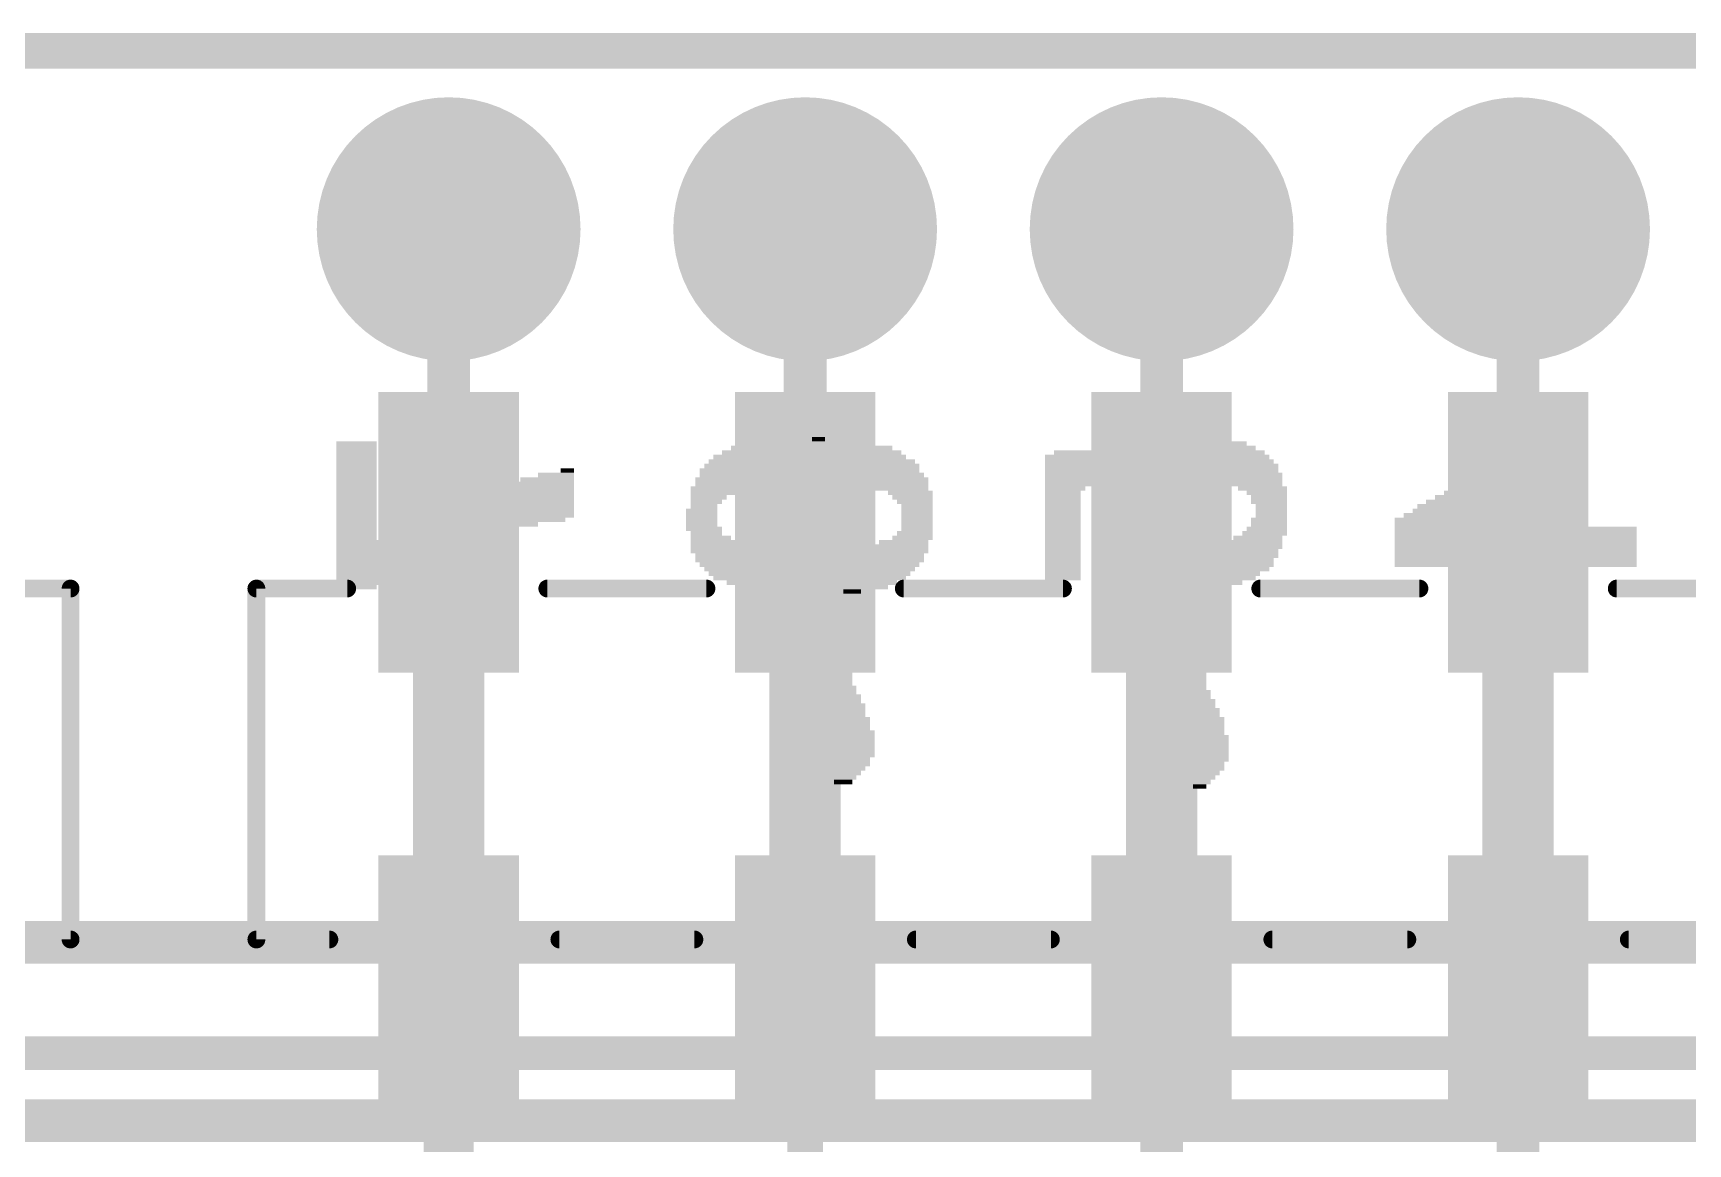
# Model space of a CAD drawing. Extents: x -25 to 82, y -36 to 56.
# Drawn here: x 42.76 to 54.55, y 48.09 to 56.01 of the extents above; entities that cross this region are included whole.
import ezdxf

# ---------------------------------------------------------------- set-up
doc = ezdxf.new("R2010")
doc.units = 0
for name, color, linetype in [('1', 12, 'CONTINUOUS'), ('16', 132, 'CONTINUOUS'), ('17', 110, 'CONTINUOUS'), ('20', 31, 'CONTINUOUS'), ('21', 41, 'CONTINUOUS'), ('22', 40, 'CONTINUOUS'), ('51', 53, 'CONTINUOUS')]:
    doc.layers.add(name, color=color, linetype=linetype)

# ---------------------------------------------------------------- blocks, each defined once
blk = doc.blocks.new('RECT')
blk.add_solid([(-0.5, -0.5), (0.5, -0.5), (-0.5, 0.5), (0.5, 0.5)])
blk = doc.blocks.new('ROUNDP')
at = {"const_width": 0.5}
blk.add_lwpolyline([(0, -0.25, 1), (0, 0.25, 1), (0, -0.25)], format="xyb", dxfattribs=at)

msp = doc.modelspace()

# ---------------------------------------------------------------- linework, layer by layer
at = {"layer": '1'}
for points, const_width in [([(0, 55.88), (68.58, 55.88)], 0.254), ([(45.72, 52.45), (45.72, 54.61)], 0.3048), ([(48.26, 52.45), (48.26, 54.61)], 0.3048), ([(50.8, 52.45), (50.8, 54.61)], 0.3048), ([(53.34, 52.45), (53.34, 54.61)], 0.3048), ([(45.72, 49.15), (45.72, 52.45)], 0.508), ([(45.72, 49.15), (45.72, 52.45)], 0.508), ([(48.26, 49.15), (48.26, 52.45)], 0.508), ([(48.26, 49.15), (48.26, 52.45)], 0.508), ([(50.8, 49.15), (50.8, 52.45)], 0.508), ([(50.8, 49.15), (50.8, 52.45)], 0.508), ([(53.34, 49.15), (53.34, 52.45)], 0.508), ([(53.34, 49.15), (53.34, 52.45)], 0.508), ([(45.72, 52.45), (45.72, 49.53)], 0.254), ([(48.26, 52.45), (48.26, 49.15)], 0.254), ([(50.8, 52.45), (50.8, 49.15)], 0.254), ([(53.34, 52.45), (53.34, 49.15)], 0.254), ([(45.72, 49.53), (45.72, 43.25)], 0.3556), ([(45.72, 49.15), (45.72, 49.53)], 0.254), ([(50.8, 44.19), (50.8, 49.15)], 0.3048), ([(53.34, 44.45), (53.34, 49.15)], 0.3048), ([(48.26, 43.72), (48.26, 49.15)], 0.254)]:
    msp.add_lwpolyline(points, dxfattribs=dict(at, const_width=const_width))
for points, const_width in [([(45.7962, 54.61, 1), (45.6438, 54.61)], 0.1524), ([(48.3362, 54.61, 1), (48.1838, 54.61)], 0.1524), ([(50.8762, 54.61, 1), (50.7238, 54.61)], 0.1524), ([(53.4162, 54.61, 1), (53.2638, 54.61)], 0.1524), ([(45.847, 52.45, 1), (45.593, 52.45)], 0.254), ([(45.847, 52.45, 1), (45.593, 52.45)], 0.254), ([(48.387, 52.45, 1), (48.133, 52.45)], 0.254), ([(48.387, 52.45, 1), (48.133, 52.45)], 0.254), ([(50.927, 52.45, 1), (50.673, 52.45)], 0.254), ([(50.927, 52.45, 1), (50.673, 52.45)], 0.254), ([(53.467, 52.45, 1), (53.213, 52.45)], 0.254), ([(53.467, 52.45, 1), (53.213, 52.45)], 0.254), ([(45.6438, 52.45, 1), (45.7962, 52.45)], 0.1524), ([(45.7835, 52.45, 1), (45.6565, 52.45)], 0.127), ([(48.1838, 52.45, 1), (48.3362, 52.45)], 0.1524), ([(48.3235, 52.45, 1), (48.1965, 52.45)], 0.127), ([(50.7238, 52.45, 1), (50.8762, 52.45)], 0.1524), ([(50.8635, 52.45, 1), (50.7365, 52.45)], 0.127), ([(53.2638, 52.45, 1), (53.4162, 52.45)], 0.1524), ([(53.4035, 52.45, 1), (53.2765, 52.45)], 0.127), ([(45.8089, 49.53, 1), (45.6311, 49.53)], 0.1778), ([(45.7835, 49.53, 1), (45.6565, 49.53)], 0.127), ([(45.6565, 49.53, 1), (45.7835, 49.53)], 0.127), ([(50.8762, 49.15, 1), (50.7238, 49.15)], 0.1524), ([(53.4162, 49.15, 1), (53.2638, 49.15)], 0.1524), ([(45.593, 49.15, 1), (45.847, 49.15)], 0.254), ([(45.593, 49.15, 1), (45.847, 49.15)], 0.254), ([(45.6565, 49.15, 1), (45.7835, 49.15)], 0.127), ([(48.133, 49.15, 1), (48.387, 49.15)], 0.254), ([(48.133, 49.15, 1), (48.387, 49.15)], 0.254), ([(48.3235, 49.15, 1), (48.1965, 49.15)], 0.127), ([(48.1965, 49.15, 1), (48.3235, 49.15)], 0.127), ([(50.673, 49.15, 1), (50.927, 49.15)], 0.254), ([(50.673, 49.15, 1), (50.927, 49.15)], 0.254), ([(50.7365, 49.15, 1), (50.8635, 49.15)], 0.127), ([(53.213, 49.15, 1), (53.467, 49.15)], 0.254), ([(53.213, 49.15, 1), (53.467, 49.15)], 0.254), ([(53.2765, 49.15, 1), (53.4035, 49.15)], 0.127)]:
    msp.add_lwpolyline(points, format="xyb", dxfattribs=dict(at, const_width=const_width))
at = {"layer": '16'}
for points, const_width in [([(0, 55.88), (68.58, 55.88)], 0.254), ([(24.13, 49.53), (58.42, 49.53)], 0.3048), ([(24.13, 48.26), (59.69, 48.26)], 0.3048)]:
    msp.add_lwpolyline(points, dxfattribs=dict(at, const_width=const_width))
at = {"layer": '20', "const_width": 0.2032}
msp.add_lwpolyline([(0, 55.88), (64.516, 55.88)], dxfattribs=at)
at = {"layer": '21', "const_width": 0.127}
for points in [[(42.506, 52.05), (43.026, 52.05)], [(43.026, 52.05), (43.026, 49.55)], [(44.35, 49.55), (44.35, 52.05)], [(44.35, 52.05), (44.997, 52.05)], [(46.423, 52.05), (47.557, 52.05)], [(48.963, 52.05), (50.097, 52.05)], [(51.503, 52.05), (52.637, 52.05)], [(54.043, 52.05), (55.177, 52.05)], [(43.026, 49.55), (42.379, 49.55)], [(44.87, 49.55), (44.35, 49.55)], [(47.471, 49.55), (46.509, 49.55)], [(50.011, 49.55), (49.049, 49.55)], [(52.551, 49.55), (51.589, 49.55)], [(55.091, 49.55), (54.129, 49.55)]]:
    msp.add_lwpolyline(points, dxfattribs=at)
at = {"layer": '21', "const_width": 0.0635}
for points in [[(43.0578, 52.05, 1), (42.9943, 52.05)], [(43.026, 52.0183, 1), (43.026, 52.0818)], [(44.3818, 52.05, 1), (44.3182, 52.05)], [(44.35, 52.0818, 1), (44.35, 52.0183)], [(44.997, 52.0183, 1), (44.997, 52.0818)], [(46.423, 52.0818, 1), (46.423, 52.0183)], [(47.557, 52.0183, 1), (47.557, 52.0818)], [(48.963, 52.0818, 1), (48.963, 52.0183)], [(50.097, 52.0183, 1), (50.097, 52.0818)], [(51.503, 52.0818, 1), (51.503, 52.0183)], [(52.637, 52.0183, 1), (52.637, 52.0818)], [(54.043, 52.0818, 1), (54.043, 52.0183)], [(42.9943, 49.55, 1), (43.0578, 49.55)], [(43.026, 49.5183, 1), (43.026, 49.5818)], [(44.3182, 49.55, 1), (44.3818, 49.55)], [(44.35, 49.5818, 1), (44.35, 49.5183)], [(44.87, 49.5183, 1), (44.87, 49.5818)], [(46.509, 49.5818, 1), (46.509, 49.5183)], [(47.471, 49.5183, 1), (47.471, 49.5818)], [(49.049, 49.5818, 1), (49.049, 49.5183)], [(50.011, 49.5183, 1), (50.011, 49.5818)], [(51.589, 49.5818, 1), (51.589, 49.5183)], [(52.551, 49.5183, 1), (52.551, 49.5818)], [(54.129, 49.5818, 1), (54.129, 49.5183)]]:
    msp.add_lwpolyline(points, format="xyb", dxfattribs=at)

# ---------------------------------------------------------------- block references
at = {"layer": '1', "xscale": 2}
for p, rotation in [((45.72, 52.45), 90), ((48.26, 52.45), 90), ((50.8, 52.45), 270), ((53.34, 52.45), 90), ((45.72, 49.15), 90), ((48.26, 49.15), 270), ((50.8, 49.15), 90), ((53.34, 49.15), 270)]:
    msp.add_blockref('RECT', p, dxfattribs=dict(at, rotation=rotation))
at = {"layer": '17', "xscale": 1.8796, "yscale": 1.8796, "rotation": 270}
for p in [(45.72, 54.61), (45.72, 54.61), (48.26, 54.61), (48.26, 54.61), (50.8, 54.61), (50.8, 54.61), (53.34, 54.61), (53.34, 54.61)]:
    msp.add_blockref('ROUNDP', p, dxfattribs=at)
at = {"layer": '22'}
for p, xscale, yscale in [((45.0634, 53.0828), 0.287, 0.0318), ((45.0634, 53.051), 0.287, 0.032), ((48.307, 53.051), 1.1506, 0.032), ((48.307, 53.0828), 0.8966, 0.0318), ((48.3553, 53.1147), 0.094, 0.032), ((50.7022, 53.051), 0.3835, 0.032), ((51.2953, 53.0828), 0.2235, 0.0318), ((51.327, 53.051), 0.287, 0.032), ((53.627, 53.051), 0.4166, 0.032), ((53.6588, 53.0828), 0.3531, 0.0318), ((53.6905, 53.1147), 0.2896, 0.032), ((45.0634, 53.0189), 0.287, 0.032), ((45.0634, 52.9869), 0.287, 0.032), ((45.0634, 52.9549), 0.287, 0.032), ((48.307, 52.9549), 1.4707, 0.032), ((48.2918, 52.9869), 1.3741, 0.032), ((48.307, 53.0189), 1.2776, 0.032), ((50.4317, 52.9869), 0.9246, 0.032), ((50.4317, 52.9549), 0.9246, 0.032), ((50.4635, 53.0189), 0.8611, 0.032), ((51.3588, 53.0189), 0.3505, 0.032), ((51.3753, 52.9869), 0.3835, 0.032), ((51.3906, 52.9549), 0.414, 0.032), ((53.5318, 52.9549), 0.6071, 0.032), ((53.5635, 52.9869), 0.5436, 0.032), ((53.5953, 53.0189), 0.4801, 0.032), ((45.0634, 52.9231), 0.287, 0.0318), ((45.0634, 52.8912), 0.287, 0.032), ((45.0634, 52.8592), 0.287, 0.032), ((45.0634, 52.8272), 0.287, 0.032), ((46.4223, 52.8272), 0.3835, 0.032), ((46.4858, 52.8592), 0.2565, 0.032), ((46.5658, 52.8912), 0.0965, 0.032), ((48.3083, 52.8272), 1.6612, 0.032), ((48.2905, 52.8912), 1.5646, 0.032), ((48.307, 52.8592), 1.5977, 0.032), ((48.307, 52.9231), 1.5316, 0.0318), ((50.4317, 52.9231), 0.9246, 0.0318), ((50.4317, 52.8912), 0.9246, 0.032), ((50.4317, 52.8592), 0.9246, 0.032), ((50.4317, 52.8272), 0.9246, 0.032), ((51.4223, 52.8592), 0.4775, 0.032), ((51.4223, 52.8272), 0.4775, 0.032), ((51.4071, 52.9231), 0.447, 0.0318), ((51.4071, 52.8912), 0.447, 0.032), ((53.2435, 52.8272), 0.4775, 0.032), ((53.4518, 52.8592), 0.7671, 0.032), ((53.4835, 52.8912), 0.7036, 0.032), ((53.5, 52.9231), 0.6706, 0.0318), ((53.707, 52.8272), 0.2565, 0.032), ((45.0634, 52.7952), 0.287, 0.032), ((45.0634, 52.7633), 0.287, 0.0318), ((45.0634, 52.7314), 0.287, 0.032), ((45.0634, 52.6994), 0.287, 0.032), ((46.2305, 52.6994), 0.7671, 0.032), ((46.2623, 52.7314), 0.7036, 0.032), ((46.3105, 52.7633), 0.6071, 0.0318), ((46.3588, 52.7952), 0.5105, 0.032), ((47.5729, 52.6994), 0.2565, 0.032), ((47.6517, 52.7633), 0.414, 0.0318), ((47.6047, 52.7314), 0.32, 0.032), ((48.3083, 52.7952), 1.6612, 0.032), ((48.227, 52.6994), 0.2235, 0.032), ((48.2752, 52.7314), 0.254, 0.032), ((48.6588, 52.7633), 0.9601, 0.0318), ((49.0093, 52.7314), 0.32, 0.032), ((49.0258, 52.6994), 0.287, 0.032), ((50.1129, 52.7633), 0.287, 0.0318), ((50.0964, 52.7314), 0.254, 0.032), ((50.0964, 52.6994), 0.254, 0.032), ((50.273, 52.7952), 0.6071, 0.032), ((50.6882, 52.7314), 0.2235, 0.032), ((50.6717, 52.6994), 0.1905, 0.032), ((50.7352, 52.7633), 0.2565, 0.0318), ((50.767, 52.7952), 0.254, 0.032), ((51.4223, 52.7952), 0.4775, 0.032), ((51.5188, 52.7633), 0.3505, 0.0318), ((51.5506, 52.7314), 0.287, 0.032), ((51.5658, 52.6994), 0.2565, 0.032), ((53.0035, 52.6994), 0.5105, 0.032), ((53.067, 52.7314), 0.5105, 0.032), ((53.1317, 52.7633), 0.5131, 0.0318), ((53.1952, 52.7952), 0.5131, 0.032), ((53.707, 52.7952), 0.2565, 0.032), ((53.707, 52.7633), 0.2565, 0.0318), ((53.707, 52.7314), 0.2565, 0.032), ((53.707, 52.6994), 0.2565, 0.032), ((45.0634, 52.6674), 0.287, 0.032), ((45.0634, 52.6355), 0.287, 0.0318), ((45.0634, 52.6037), 0.287, 0.032), ((46.1188, 52.6037), 0.9906, 0.032), ((46.1505, 52.6355), 0.9271, 0.0318), ((46.1823, 52.6674), 0.8636, 0.032), ((47.5234, 52.6037), 0.2235, 0.032), ((47.5564, 52.6674), 0.2235, 0.032), ((47.5399, 52.6355), 0.1905, 0.0318), ((48.1635, 52.6037), 0.2235, 0.032), ((48.1965, 52.6674), 0.2235, 0.032), ((48.18, 52.6355), 0.1905, 0.0318), ((49.0423, 52.6674), 0.254, 0.032), ((49.0576, 52.6355), 0.2235, 0.0318), ((49.0576, 52.6037), 0.2235, 0.032), ((50.0964, 52.6674), 0.254, 0.032), ((50.0964, 52.6355), 0.254, 0.0318), ((50.0964, 52.6037), 0.254, 0.032), ((50.6552, 52.6674), 0.2235, 0.032), ((50.64, 52.6355), 0.193, 0.0318), ((50.64, 52.6037), 0.193, 0.032), ((51.5658, 52.6674), 0.2565, 0.032), ((51.5823, 52.6355), 0.2235, 0.0318), ((51.5823, 52.6037), 0.2235, 0.032), ((52.8282, 52.6037), 0.4801, 0.032), ((52.8765, 52.6355), 0.5105, 0.0318), ((52.94, 52.6674), 0.5105, 0.032), ((53.707, 52.6674), 0.2565, 0.032), ((53.707, 52.6355), 0.2565, 0.0318), ((53.707, 52.6037), 0.2565, 0.032), ((45.0634, 52.5717), 0.287, 0.032), ((45.0634, 52.5396), 0.287, 0.032), ((45.0634, 52.5076), 0.287, 0.032), ((45.0634, 52.4758), 0.287, 0.0318), ((45.7987, 52.4758), 0.7976, 0.0318), ((45.894, 52.5076), 0.9271, 0.032), ((46.0235, 52.5396), 1.0541, 0.032), ((46.087, 52.5717), 1.0541, 0.032), ((47.5234, 52.5717), 0.2235, 0.032), ((47.5234, 52.5396), 0.2235, 0.032), ((47.5234, 52.5076), 0.2235, 0.032), ((47.5399, 52.4758), 0.2565, 0.0318), ((48.147, 52.5076), 0.2565, 0.032), ((48.1635, 52.4758), 0.2896, 0.0318), ((48.1635, 52.5717), 0.2235, 0.032), ((48.1635, 52.5396), 0.2235, 0.032), ((49.0576, 52.5717), 0.2235, 0.032), ((49.0576, 52.5396), 0.2235, 0.032), ((49.0576, 52.5076), 0.2235, 0.032), ((49.0576, 52.4758), 0.2235, 0.0318), ((50.0964, 52.5717), 0.254, 0.032), ((50.0964, 52.5396), 0.254, 0.032), ((50.0964, 52.5076), 0.254, 0.032), ((50.0964, 52.4758), 0.254, 0.0318), ((50.6235, 52.5717), 0.2261, 0.032), ((50.6387, 52.5396), 0.2565, 0.032), ((50.6387, 52.5076), 0.2565, 0.032), ((50.6552, 52.4758), 0.2896, 0.0318), ((51.5506, 52.4758), 0.287, 0.0318), ((51.5658, 52.5396), 0.2565, 0.032), ((51.5658, 52.5076), 0.2565, 0.032), ((51.5823, 52.5717), 0.2235, 0.032), ((52.6999, 52.5396), 0.4775, 0.032), ((52.6847, 52.5076), 0.447, 0.032), ((53.3235, 52.4758), 1.7247, 0.0318), ((52.7647, 52.5717), 0.4801, 0.032), ((53.6905, 52.5076), 0.2896, 0.032), ((53.707, 52.5717), 0.2565, 0.032), ((53.707, 52.5396), 0.2565, 0.032), ((45.0634, 52.4439), 0.287, 0.032), ((45.0634, 52.4119), 0.287, 0.032), ((45.3517, 52.3479), 0.8636, 0.032), ((45.4, 52.3799), 0.9601, 0.032), ((45.6387, 52.4119), 0.6706, 0.032), ((45.72, 52.4439), 0.7671, 0.032), ((47.5564, 52.4439), 0.2235, 0.032), ((47.5882, 52.4119), 0.287, 0.032), ((47.6517, 52.3799), 0.414, 0.032), ((47.6517, 52.3479), 0.414, 0.032), ((48.1635, 52.4439), 0.2896, 0.032), ((48.1787, 52.4119), 0.32, 0.032), ((48.227, 52.3799), 0.4166, 0.032), ((48.5953, 52.3479), 1.0871, 0.032), ((48.9623, 52.3799), 0.3531, 0.032), ((49.0258, 52.4119), 0.287, 0.032), ((49.0423, 52.4439), 0.254, 0.032), ((50.0964, 52.4439), 0.254, 0.032), ((50.0964, 52.4119), 0.254, 0.032), ((50.0964, 52.3799), 0.254, 0.032), ((50.0964, 52.3479), 0.254, 0.032), ((50.7022, 52.4119), 0.3835, 0.032), ((50.6705, 52.4439), 0.32, 0.032), ((51.0858, 52.3799), 1.1506, 0.032), ((51.1023, 52.3479), 1.1176, 0.032), ((51.4858, 52.4119), 0.3505, 0.032), ((51.5341, 52.4439), 0.32, 0.032), ((53.3235, 52.4439), 1.7247, 0.032), ((53.3235, 52.4119), 1.7247, 0.032), ((53.3235, 52.3799), 1.7247, 0.032), ((53.3235, 52.3479), 1.7247, 0.032), ((45.3199, 52.316), 0.8001, 0.0318), ((45.2399, 52.2521), 0.6401, 0.032), ((45.2717, 52.2841), 0.7036, 0.032), ((45.2082, 52.2201), 0.5766, 0.032), ((47.6517, 52.316), 0.414, 0.0318), ((47.6682, 52.2841), 0.381, 0.032), ((47.6682, 52.2521), 0.381, 0.032), ((47.6834, 52.2201), 0.3505, 0.032), ((48.5953, 52.316), 1.0871, 0.0318), ((48.5788, 52.2841), 1.0541, 0.032), ((48.5788, 52.2521), 1.0541, 0.032), ((48.5788, 52.2201), 0.9881, 0.032), ((50.0964, 52.316), 0.254, 0.0318), ((50.0964, 52.2841), 0.254, 0.032), ((50.0964, 52.2521), 0.254, 0.032), ((50.0964, 52.2201), 0.254, 0.032), ((51.087, 52.316), 1.0871, 0.0318), ((51.087, 52.2841), 1.0871, 0.032), ((51.087, 52.2521), 1.0211, 0.032), ((51.1023, 52.2201), 0.9906, 0.032), ((53.3235, 52.316), 1.7247, 0.0318), ((53.3235, 52.2841), 1.7247, 0.032), ((53.3235, 52.2521), 1.7247, 0.032), ((53.3235, 52.2201), 1.7247, 0.032), ((45.1599, 52.1564), 0.4801, 0.032), ((45.1282, 52.1244), 0.4166, 0.032), ((45.1752, 52.1882), 0.5105, 0.0318), ((47.6999, 52.1882), 0.3175, 0.0318), ((47.7152, 52.1564), 0.287, 0.032), ((47.7317, 52.1244), 0.254, 0.032), ((48.5788, 52.1882), 0.9271, 0.0318), ((48.5788, 52.1564), 0.8611, 0.032), ((48.5788, 52.1244), 0.8001, 0.032), ((50.0964, 52.1882), 0.254, 0.0318), ((50.0964, 52.1564), 0.254, 0.032), ((50.0964, 52.1244), 0.254, 0.032), ((51.087, 52.1882), 0.9601, 0.0318), ((51.0858, 52.1564), 0.8306, 0.032), ((51.087, 52.1244), 0.7671, 0.032), ((53.6905, 52.1882), 0.2896, 0.0318), ((53.707, 52.1564), 0.2565, 0.032), ((53.707, 52.1244), 0.2565, 0.032), ((45.0964, 52.0924), 0.3531, 0.032), ((45.0634, 52.0603), 0.287, 0.032), ((47.7799, 52.0924), 0.1575, 0.032), ((48.5635, 52.0924), 0.7036, 0.032), ((48.5788, 52.0603), 0.541, 0.032), ((48.5953, 52.0285), 0.127, 0.0318), ((51.087, 52.0924), 0.574, 0.032), ((51.0705, 52.0603), 0.16, 0.032), ((53.707, 52.0924), 0.2565, 0.032), ((53.707, 52.0603), 0.2565, 0.032), ((53.707, 52.0285), 0.2565, 0.0318), ((48.514, 51.6307), 0.3505, 0.0318), ((51.0705, 51.6307), 0.3531, 0.0318), ((48.467, 51.5668), 0.3175, 0.032), ((48.4518, 51.5348), 0.287, 0.032), ((48.4988, 51.5988), 0.32, 0.032), ((50.9905, 51.5348), 0.32, 0.032), ((51.007, 51.5668), 0.287, 0.032), ((51.0388, 51.5988), 0.3505, 0.032), ((48.4518, 51.5028), 0.287, 0.032), ((48.4518, 51.4709), 0.287, 0.0318), ((48.4518, 51.4391), 0.287, 0.032), ((48.4518, 51.4071), 0.287, 0.032), ((50.974, 51.5028), 0.287, 0.032), ((50.974, 51.4709), 0.287, 0.0318), ((50.974, 51.4391), 0.287, 0.032), ((50.974, 51.4071), 0.287, 0.032), ((48.4518, 51.3751), 0.287, 0.032), ((48.467, 51.3431), 0.3175, 0.032), ((48.4823, 51.3112), 0.287, 0.0318), ((48.4988, 51.2793), 0.32, 0.032), ((50.974, 51.3751), 0.287, 0.032), ((50.974, 51.3431), 0.287, 0.032), ((50.9905, 51.3112), 0.32, 0.0318), ((51.007, 51.2793), 0.287, 0.032), ((48.4988, 51.2473), 0.32, 0.032), ((48.5305, 51.2153), 0.3175, 0.032), ((48.5305, 51.1834), 0.3175, 0.0318), ((51.0235, 51.2473), 0.32, 0.032), ((51.0388, 51.2153), 0.2896, 0.032), ((51.054, 51.1834), 0.32, 0.0318), ((48.5458, 51.1515), 0.287, 0.032), ((48.5623, 51.1195), 0.32, 0.032), ((48.5788, 51.0875), 0.287, 0.032), ((48.5788, 51.0555), 0.287, 0.032), ((51.054, 51.1515), 0.32, 0.032), ((51.087, 51.1195), 0.32, 0.032), ((51.087, 51.0875), 0.32, 0.032), ((51.1035, 51.0555), 0.287, 0.032), ((48.6105, 51.0236), 0.2896, 0.0318), ((48.6105, 50.9918), 0.2896, 0.032), ((48.6105, 50.9598), 0.2896, 0.032), ((48.6105, 50.9278), 0.2896, 0.032), ((51.1035, 51.0236), 0.287, 0.0318), ((51.134, 50.9918), 0.287, 0.032), ((51.134, 50.9598), 0.287, 0.032), ((51.134, 50.9278), 0.287, 0.032), ((48.5953, 50.8639), 0.32, 0.0318), ((48.5788, 50.832), 0.287, 0.032), ((48.6105, 50.8958), 0.2896, 0.032), ((51.1188, 50.8639), 0.3175, 0.0318), ((51.1188, 50.832), 0.3175, 0.032), ((51.134, 50.8958), 0.287, 0.032), ((48.4835, 50.7361), 0.3505, 0.0318), ((48.5305, 50.768), 0.3175, 0.032), ((48.4988, 50.7042), 0.254, 0.032), ((48.5623, 50.8), 0.32, 0.032), ((51.007, 50.7042), 0.3531, 0.032), ((51.0388, 50.7361), 0.3505, 0.0318), ((51.0705, 50.768), 0.3531, 0.032), ((51.087, 50.8), 0.32, 0.032), ((48.5305, 50.6722), 0.1295, 0.032), ((51.0388, 50.6722), 0.2235, 0.032), ((51.0705, 50.6402), 0.094, 0.032)]:
    msp.add_blockref('RECT', p, dxfattribs=dict(at, xscale=xscale, yscale=yscale))
at = {"layer": '22', "xscale": 24.3, "yscale": 0.06, "rotation": 180}
for p in [(50.8, 48.83), (50.8, 48.77), (50.8, 48.71), (50.8, 48.65)]:
    msp.add_blockref('RECT', p, dxfattribs=at)
at = {"layer": '51', "xscale": 0.508, "yscale": 0.508, "rotation": 180}
for p in [(45.72, 54.61), (48.26, 54.61), (50.8, 54.61), (53.34, 54.61)]:
    msp.add_blockref('RECT', p, dxfattribs=at)

doc.saveas('drawing.dxf')
